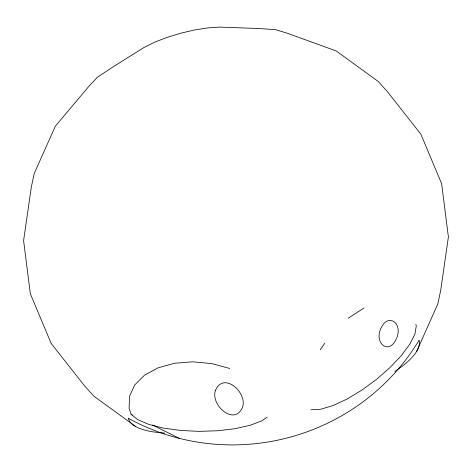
<?xml version="1.0" encoding="UTF-8"?>
<svg xmlns="http://www.w3.org/2000/svg" width="472" height="472" viewBox="0 0 472 472"><rect width="100%" height="100%" fill="white"/><g stroke="black" fill="none" stroke-linecap="round" stroke-linejoin="round"><path stroke-width="0.71" d="M396.852 337.663C402.923 322.594 387.152 311.986 380.444 329.539C374.479 343.882 389.453 355.339 396.557 338.294M416.693 351.339L437.821 303.933L440.695 290.374L448.4 236.968L441.633 183.685L420.853 134.154L387.471 91.751L378.208 81.45L336.206 50.958L287.377 33.27L275.382 29.6L257.57 28.467L219.616 27.099L208.005 27.866L194.8 29.931L180.9 33.152L167.253 37.312L154.787 42.126L144.349 47.271L112.165 67.431L97.303 77.32L88.748 86.488L55.307 126.225L34.179 173.631L31.305 187.183L23.6 240.596L30.367 293.879L51.147 343.409L84.529 385.813L93.792 396.114L135.794 426.605M320.276 349.776L324.707 343.25M267.199 417.106L261.942 420.776L250.184 425.284L235.056 428.694L217.598 430.765L198.989 431.367L180.505 430.446L163.4 428.074L148.839 424.416L137.824 419.708L131.098 414.286L129.121 408.504L129.499 396.279L134.732 384.928L144.467 375.228L158.043 367.836L174.528 363.257L192.806 361.806L211.627 363.576L229.705 368.455M348.259 318.211L364.101 307.933M311.013 409.731L320.547 409.259L332.725 405.672L346.708 399.218L361.546 390.332L376.237 379.624L389.766 367.818L401.218 355.723L409.814 344.159L414.965 333.922L416.322 325.704L415.755 324.453M131.098 414.286L132.402 414.935M152.58 425.012L179.277 438.346M394.822 371.434A150.533 38.964 -15 0 0 419.036 340.271A212.884 205.633 -15 0 1 128.231 418.192A150.533 38.964 -15 0 0 164.781 433.072M215.421 390.539C210.288 405.047 234.596 426.7 242.555 407.141C247.694 392.639 223.38 370.986 215.421 390.539"/></g></svg>
